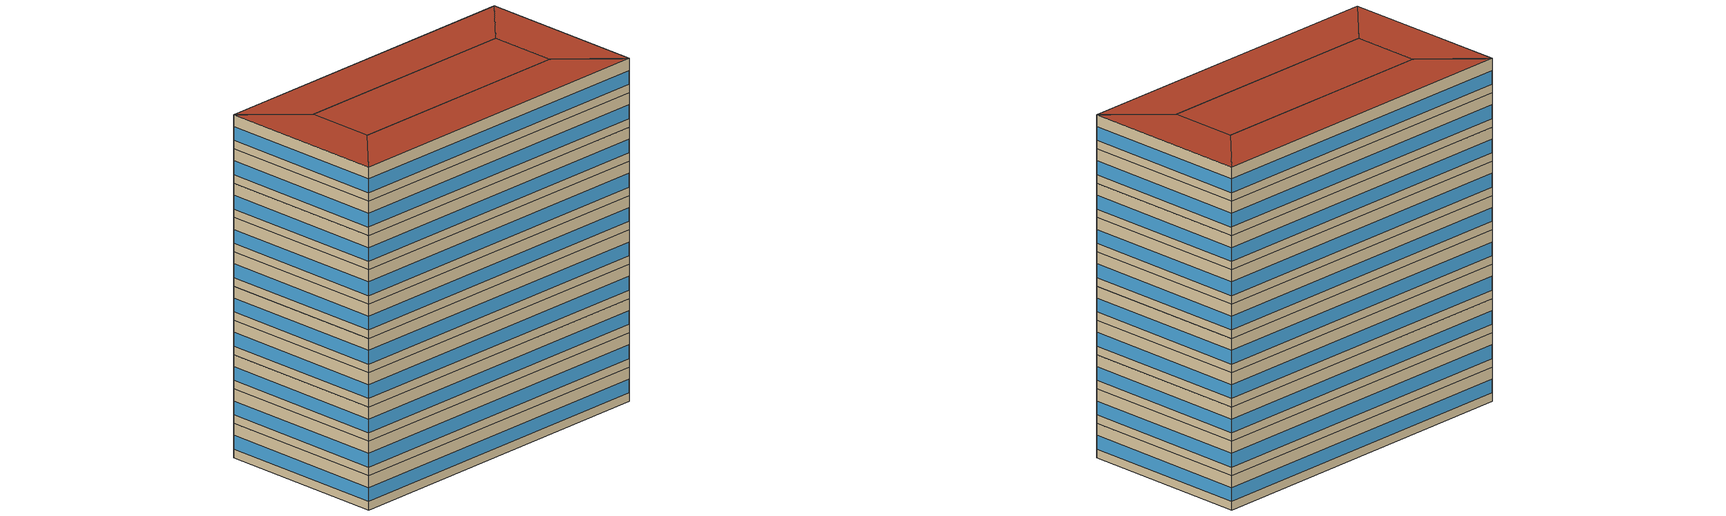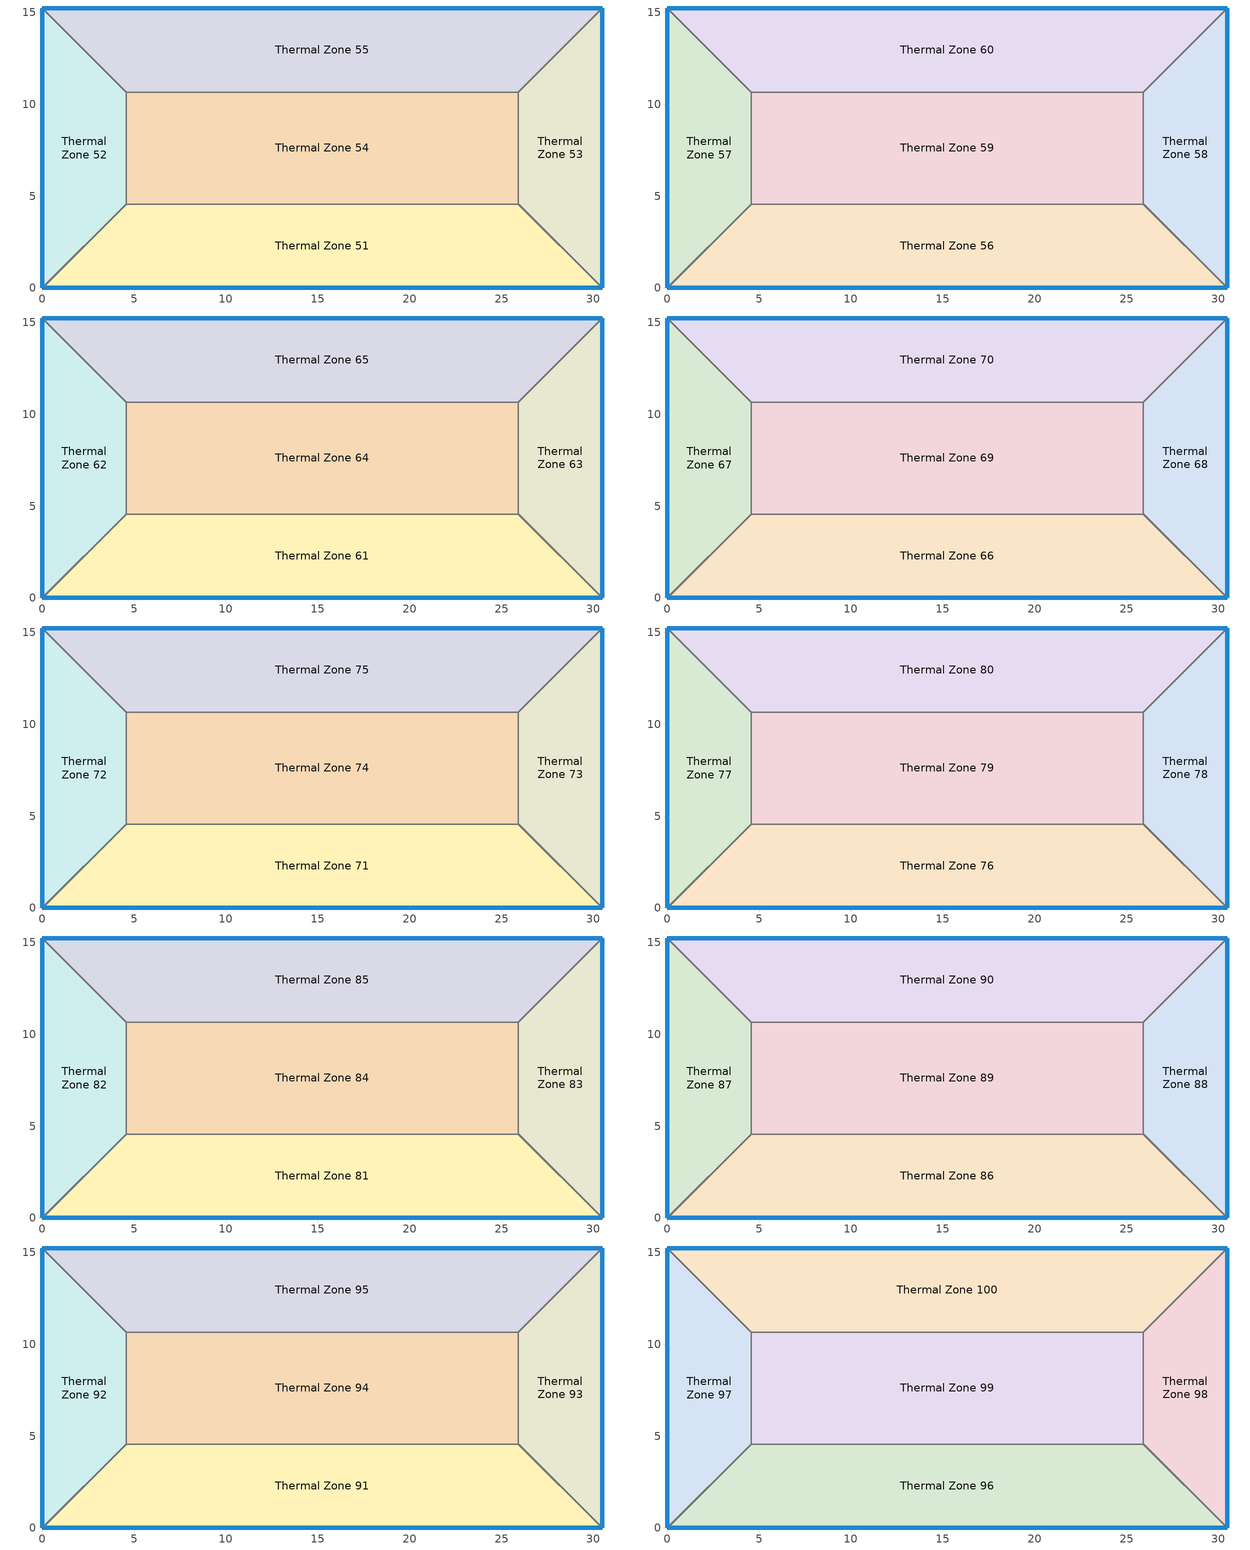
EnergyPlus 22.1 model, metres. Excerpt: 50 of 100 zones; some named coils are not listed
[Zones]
Thermal Zone 51
 floor to Thermal Zone 46 (Interior Floor): 25.91,4.57 30.48,0 0,0 4.57,4.57 z30.48
 wall outside (ASHRAE 90.1-2010 ExtWall Mass ClimateZone 5): 0,0 30.48,0 z30.48:33.53
 wall to Thermal Zone 52 (Interior Wall): 4.57,4.57 0,0 z30.48:33.53
 wall to Thermal Zone 54 (Interior Wall): 25.91,4.57 4.57,4.57 z30.48:33.53
 wall to Thermal Zone 53 (Interior Wall): 30.48,0 25.91,4.57 z30.48:33.53
 window (ASHRAE 90.1-2010 ExtWindow Metal ClimateZone 4-6): 0.03,0 30.45,0 z31.24:32.46
Thermal Zone 52
 floor to Thermal Zone 47 (Interior Floor): 0,15.24 4.57,10.67 4.57,4.57 0,0 z30.48
 wall outside (ASHRAE 90.1-2010 ExtWall Mass ClimateZone 5): 0,15.24 0,0 z30.48:33.53
 wall to Thermal Zone 54 (Interior Wall): 4.57,4.57 4.57,10.67 z30.48:33.53
 wall to Thermal Zone 55 (Interior Wall): 4.57,10.67 0,15.24 z30.48:33.53
 window (ASHRAE 90.1-2010 ExtWindow Metal ClimateZone 4-6): 0,15.21 0,0.03 z31.24:32.46
Thermal Zone 53
 floor to Thermal Zone 48 (Interior Floor): 30.48,15.24 30.48,0 25.91,4.57 25.91,10.67 z30.48
 wall outside (ASHRAE 90.1-2010 ExtWall Mass ClimateZone 5): 30.48,0 30.48,15.24 z30.48:33.53
 wall to Thermal Zone 54 (Interior Wall): 25.91,10.67 25.91,4.57 z30.48:33.53
 wall to Thermal Zone 55 (Interior Wall): 30.48,15.24 25.91,10.67 z30.48:33.53
 window (ASHRAE 90.1-2010 ExtWindow Metal ClimateZone 4-6): 30.48,0.03 30.48,15.21 z31.24:32.46
Thermal Zone 54
 floor to Thermal Zone 49 (Interior Floor): 25.91,10.67 25.91,4.57 4.57,4.57 4.57,10.67 z30.48
 wall to Thermal Zone 55 (Interior Wall): 25.91,10.67 4.57,10.67 z30.48:33.53
Thermal Zone 55
 floor to Thermal Zone 50 (Interior Floor): 30.48,15.24 25.91,10.67 4.57,10.67 0,15.24 z30.48
 wall outside (ASHRAE 90.1-2010 ExtWall Mass ClimateZone 5): 30.48,15.24 0,15.24 z30.48:33.53
 window (ASHRAE 90.1-2010 ExtWindow Metal ClimateZone 4-6): 30.45,15.24 0.03,15.24 z31.24:32.46
Thermal Zone 56
 floor to Thermal Zone 51 (Interior Floor): 25.91,4.57 30.48,0 0,0 4.57,4.57 z33.53
 wall outside (ASHRAE 90.1-2010 ExtWall Mass ClimateZone 5): 0,0 30.48,0 z33.53:36.58
 wall to Thermal Zone 57 (Interior Wall): 4.57,4.57 0,0 z33.53:36.58
 wall to Thermal Zone 59 (Interior Wall): 25.91,4.57 4.57,4.57 z33.53:36.58
 wall to Thermal Zone 58 (Interior Wall): 30.48,0 25.91,4.57 z33.53:36.58
 window (ASHRAE 90.1-2010 ExtWindow Metal ClimateZone 4-6): 0.03,0 30.45,0 z34.29:35.51
Thermal Zone 57
 floor to Thermal Zone 52 (Interior Floor): 0,15.24 4.57,10.67 4.57,4.57 0,0 z33.53
 wall outside (ASHRAE 90.1-2010 ExtWall Mass ClimateZone 5): 0,15.24 0,0 z33.53:36.58
 wall to Thermal Zone 59 (Interior Wall): 4.57,4.57 4.57,10.67 z33.53:36.58
 wall to Thermal Zone 60 (Interior Wall): 4.57,10.67 0,15.24 z33.53:36.58
 window (ASHRAE 90.1-2010 ExtWindow Metal ClimateZone 4-6): 0,15.21 0,0.03 z34.29:35.51
Thermal Zone 58
 floor to Thermal Zone 53 (Interior Floor): 30.48,15.24 30.48,0 25.91,4.57 25.91,10.67 z33.53
 wall outside (ASHRAE 90.1-2010 ExtWall Mass ClimateZone 5): 30.48,0 30.48,15.24 z33.53:36.58
 wall to Thermal Zone 59 (Interior Wall): 25.91,10.67 25.91,4.57 z33.53:36.58
 wall to Thermal Zone 60 (Interior Wall): 30.48,15.24 25.91,10.67 z33.53:36.58
 window (ASHRAE 90.1-2010 ExtWindow Metal ClimateZone 4-6): 30.48,0.03 30.48,15.21 z34.29:35.51
Thermal Zone 59
 floor to Thermal Zone 54 (Interior Floor): 25.91,10.67 25.91,4.57 4.57,4.57 4.57,10.67 z33.53
 wall to Thermal Zone 60 (Interior Wall): 25.91,10.67 4.57,10.67 z33.53:36.58
Thermal Zone 60
 floor to Thermal Zone 55 (Interior Floor): 30.48,15.24 25.91,10.67 4.57,10.67 0,15.24 z33.53
 wall outside (ASHRAE 90.1-2010 ExtWall Mass ClimateZone 5): 30.48,15.24 0,15.24 z33.53:36.58
 window (ASHRAE 90.1-2010 ExtWindow Metal ClimateZone 4-6): 30.45,15.24 0.03,15.24 z34.29:35.51
Thermal Zone 61
 floor to Thermal Zone 56 (Interior Floor): 25.91,4.57 30.48,0 0,0 4.57,4.57 z36.58
 wall outside (ASHRAE 90.1-2010 ExtWall Mass ClimateZone 5): 0,0 30.48,0 z36.58:39.62
 wall to Thermal Zone 62 (Interior Wall): 4.57,4.57 0,0 z36.58:39.62
 wall to Thermal Zone 64 (Interior Wall): 25.91,4.57 4.57,4.57 z36.58:39.62
 wall to Thermal Zone 63 (Interior Wall): 30.48,0 25.91,4.57 z36.58:39.62
 window (ASHRAE 90.1-2010 ExtWindow Metal ClimateZone 4-6): 0.03,0 30.45,0 z37.34:38.56
Thermal Zone 62
 floor to Thermal Zone 57 (Interior Floor): 0,15.24 4.57,10.67 4.57,4.57 0,0 z36.58
 wall outside (ASHRAE 90.1-2010 ExtWall Mass ClimateZone 5): 0,15.24 0,0 z36.58:39.62
 wall to Thermal Zone 64 (Interior Wall): 4.57,4.57 4.57,10.67 z36.58:39.62
 wall to Thermal Zone 65 (Interior Wall): 4.57,10.67 0,15.24 z36.58:39.62
 window (ASHRAE 90.1-2010 ExtWindow Metal ClimateZone 4-6): 0,15.21 0,0.03 z37.34:38.56
Thermal Zone 63
 floor to Thermal Zone 58 (Interior Floor): 30.48,15.24 30.48,0 25.91,4.57 25.91,10.67 z36.58
 wall outside (ASHRAE 90.1-2010 ExtWall Mass ClimateZone 5): 30.48,0 30.48,15.24 z36.58:39.62
 wall to Thermal Zone 64 (Interior Wall): 25.91,10.67 25.91,4.57 z36.58:39.62
 wall to Thermal Zone 65 (Interior Wall): 30.48,15.24 25.91,10.67 z36.58:39.62
 window (ASHRAE 90.1-2010 ExtWindow Metal ClimateZone 4-6): 30.48,0.03 30.48,15.21 z37.34:38.56
Thermal Zone 64
 floor to Thermal Zone 59 (Interior Floor): 25.91,10.67 25.91,4.57 4.57,4.57 4.57,10.67 z36.58
 wall to Thermal Zone 65 (Interior Wall): 25.91,10.67 4.57,10.67 z36.58:39.62
Thermal Zone 65
 floor to Thermal Zone 60 (Interior Floor): 30.48,15.24 25.91,10.67 4.57,10.67 0,15.24 z36.58
 wall outside (ASHRAE 90.1-2010 ExtWall Mass ClimateZone 5): 30.48,15.24 0,15.24 z36.58:39.62
 window (ASHRAE 90.1-2010 ExtWindow Metal ClimateZone 4-6): 30.45,15.24 0.03,15.24 z37.34:38.56
Thermal Zone 66
 floor to Thermal Zone 61 (Interior Floor): 25.91,4.57 30.48,0 0,0 4.57,4.57 z39.62
 wall outside (ASHRAE 90.1-2010 ExtWall Mass ClimateZone 5): 0,0 30.48,0 z39.62:42.67
 wall to Thermal Zone 67 (Interior Wall): 4.57,4.57 0,0 z39.62:42.67
 wall to Thermal Zone 69 (Interior Wall): 25.91,4.57 4.57,4.57 z39.62:42.67
 wall to Thermal Zone 68 (Interior Wall): 30.48,0 25.91,4.57 z39.62:42.67
 window (ASHRAE 90.1-2010 ExtWindow Metal ClimateZone 4-6): 0.03,0 30.45,0 z40.38:41.61
Thermal Zone 67
 floor to Thermal Zone 62 (Interior Floor): 0,15.24 4.57,10.67 4.57,4.57 0,0 z39.62
 wall outside (ASHRAE 90.1-2010 ExtWall Mass ClimateZone 5): 0,15.24 0,0 z39.62:42.67
 wall to Thermal Zone 69 (Interior Wall): 4.57,4.57 4.57,10.67 z39.62:42.67
 wall to Thermal Zone 70 (Interior Wall): 4.57,10.67 0,15.24 z39.62:42.67
 window (ASHRAE 90.1-2010 ExtWindow Metal ClimateZone 4-6): 0,15.21 0,0.03 z40.38:41.61
Thermal Zone 68
 floor to Thermal Zone 63 (Interior Floor): 30.48,15.24 30.48,0 25.91,4.57 25.91,10.67 z39.62
 wall outside (ASHRAE 90.1-2010 ExtWall Mass ClimateZone 5): 30.48,0 30.48,15.24 z39.62:42.67
 wall to Thermal Zone 69 (Interior Wall): 25.91,10.67 25.91,4.57 z39.62:42.67
 wall to Thermal Zone 70 (Interior Wall): 30.48,15.24 25.91,10.67 z39.62:42.67
 window (ASHRAE 90.1-2010 ExtWindow Metal ClimateZone 4-6): 30.48,0.03 30.48,15.21 z40.38:41.61
Thermal Zone 69
 floor to Thermal Zone 64 (Interior Floor): 25.91,10.67 25.91,4.57 4.57,4.57 4.57,10.67 z39.62
 wall to Thermal Zone 70 (Interior Wall): 25.91,10.67 4.57,10.67 z39.62:42.67
Thermal Zone 70
 floor to Thermal Zone 65 (Interior Floor): 30.48,15.24 25.91,10.67 4.57,10.67 0,15.24 z39.62
 wall outside (ASHRAE 90.1-2010 ExtWall Mass ClimateZone 5): 30.48,15.24 0,15.24 z39.62:42.67
 window (ASHRAE 90.1-2010 ExtWindow Metal ClimateZone 4-6): 30.45,15.24 0.03,15.24 z40.38:41.61
Thermal Zone 71
 floor to Thermal Zone 66 (Interior Floor): 25.91,4.57 30.48,0 0,0 4.57,4.57 z42.67
 wall outside (ASHRAE 90.1-2010 ExtWall Mass ClimateZone 5): 0,0 30.48,0 z42.67:45.72
 wall to Thermal Zone 72 (Interior Wall): 4.57,4.57 0,0 z42.67:45.72
 wall to Thermal Zone 74 (Interior Wall): 25.91,4.57 4.57,4.57 z42.67:45.72
 wall to Thermal Zone 73 (Interior Wall): 30.48,0 25.91,4.57 z42.67:45.72
 window (ASHRAE 90.1-2010 ExtWindow Metal ClimateZone 4-6): 0.03,0 30.45,0 z43.43:44.65
Thermal Zone 72
 floor to Thermal Zone 67 (Interior Floor): 0,15.24 4.57,10.67 4.57,4.57 0,0 z42.67
 wall outside (ASHRAE 90.1-2010 ExtWall Mass ClimateZone 5): 0,15.24 0,0 z42.67:45.72
 wall to Thermal Zone 74 (Interior Wall): 4.57,4.57 4.57,10.67 z42.67:45.72
 wall to Thermal Zone 75 (Interior Wall): 4.57,10.67 0,15.24 z42.67:45.72
 window (ASHRAE 90.1-2010 ExtWindow Metal ClimateZone 4-6): 0,15.21 0,0.03 z43.43:44.66
Thermal Zone 73
 floor to Thermal Zone 68 (Interior Floor): 30.48,15.24 30.48,0 25.91,4.57 25.91,10.67 z42.67
 wall outside (ASHRAE 90.1-2010 ExtWall Mass ClimateZone 5): 30.48,0 30.48,15.24 z42.67:45.72
 wall to Thermal Zone 74 (Interior Wall): 25.91,10.67 25.91,4.57 z42.67:45.72
 wall to Thermal Zone 75 (Interior Wall): 30.48,15.24 25.91,10.67 z42.67:45.72
 window (ASHRAE 90.1-2010 ExtWindow Metal ClimateZone 4-6): 30.48,0.03 30.48,15.21 z43.43:44.66
Thermal Zone 74
 floor to Thermal Zone 69 (Interior Floor): 25.91,10.67 25.91,4.57 4.57,4.57 4.57,10.67 z42.67
 wall to Thermal Zone 75 (Interior Wall): 25.91,10.67 4.57,10.67 z42.67:45.72
Thermal Zone 75
 floor to Thermal Zone 70 (Interior Floor): 30.48,15.24 25.91,10.67 4.57,10.67 0,15.24 z42.67
 wall outside (ASHRAE 90.1-2010 ExtWall Mass ClimateZone 5): 30.48,15.24 0,15.24 z42.67:45.72
 window (ASHRAE 90.1-2010 ExtWindow Metal ClimateZone 4-6): 30.45,15.24 0.03,15.24 z43.43:44.65
Thermal Zone 76
 floor to Thermal Zone 71 (Interior Floor): 25.91,4.57 30.48,0 0,0 4.57,4.57 z45.72
 wall outside (ASHRAE 90.1-2010 ExtWall Mass ClimateZone 5): 0,0 30.48,0 z45.72:48.77
 wall to Thermal Zone 77 (Interior Wall): 4.57,4.57 0,0 z45.72:48.77
 wall to Thermal Zone 79 (Interior Wall): 25.91,4.57 4.57,4.57 z45.72:48.77
 wall to Thermal Zone 78 (Interior Wall): 30.48,0 25.91,4.57 z45.72:48.77
 window (ASHRAE 90.1-2010 ExtWindow Metal ClimateZone 4-6): 0.03,0 30.45,0 z46.48:47.7
Thermal Zone 77
 floor to Thermal Zone 72 (Interior Floor): 0,15.24 4.57,10.67 4.57,4.57 0,0 z45.72
 wall outside (ASHRAE 90.1-2010 ExtWall Mass ClimateZone 5): 0,15.24 0,0 z45.72:48.77
 wall to Thermal Zone 79 (Interior Wall): 4.57,4.57 4.57,10.67 z45.72:48.77
 wall to Thermal Zone 80 (Interior Wall): 4.57,10.67 0,15.24 z45.72:48.77
 window (ASHRAE 90.1-2010 ExtWindow Metal ClimateZone 4-6): 0,15.21 0,0.03 z46.48:47.7
Thermal Zone 78
 floor to Thermal Zone 73 (Interior Floor): 30.48,15.24 30.48,0 25.91,4.57 25.91,10.67 z45.72
 wall outside (ASHRAE 90.1-2010 ExtWall Mass ClimateZone 5): 30.48,0 30.48,15.24 z45.72:48.77
 wall to Thermal Zone 79 (Interior Wall): 25.91,10.67 25.91,4.57 z45.72:48.77
 wall to Thermal Zone 80 (Interior Wall): 30.48,15.24 25.91,10.67 z45.72:48.77
 window (ASHRAE 90.1-2010 ExtWindow Metal ClimateZone 4-6): 30.48,0.03 30.48,15.21 z46.48:47.7
Thermal Zone 79
 floor to Thermal Zone 74 (Interior Floor): 25.91,10.67 25.91,4.57 4.57,4.57 4.57,10.67 z45.72
 wall to Thermal Zone 80 (Interior Wall): 25.91,10.67 4.57,10.67 z45.72:48.77
Thermal Zone 80
 floor to Thermal Zone 75 (Interior Floor): 30.48,15.24 25.91,10.67 4.57,10.67 0,15.24 z45.72
 wall outside (ASHRAE 90.1-2010 ExtWall Mass ClimateZone 5): 30.48,15.24 0,15.24 z45.72:48.77
 window (ASHRAE 90.1-2010 ExtWindow Metal ClimateZone 4-6): 30.45,15.24 0.03,15.24 z46.48:47.7
Thermal Zone 81
 floor to Thermal Zone 76 (Interior Floor): 25.91,4.57 30.48,0 0,0 4.57,4.57 z48.77
 wall outside (ASHRAE 90.1-2010 ExtWall Mass ClimateZone 5): 0,0 30.48,0 z48.77:51.82
 wall to Thermal Zone 82 (Interior Wall): 4.57,4.57 0,0 z48.77:51.82
 wall to Thermal Zone 84 (Interior Wall): 25.91,4.57 4.57,4.57 z48.77:51.82
 wall to Thermal Zone 83 (Interior Wall): 30.48,0 25.91,4.57 z48.77:51.82
 window (ASHRAE 90.1-2010 ExtWindow Metal ClimateZone 4-6): 0.03,0 30.45,0 z49.53:50.75
Thermal Zone 82
 floor to Thermal Zone 77 (Interior Floor): 0,15.24 4.57,10.67 4.57,4.57 0,0 z48.77
 wall outside (ASHRAE 90.1-2010 ExtWall Mass ClimateZone 5): 0,15.24 0,0 z48.77:51.82
 wall to Thermal Zone 84 (Interior Wall): 4.57,4.57 4.57,10.67 z48.77:51.82
 wall to Thermal Zone 85 (Interior Wall): 4.57,10.67 0,15.24 z48.77:51.82
 window (ASHRAE 90.1-2010 ExtWindow Metal ClimateZone 4-6): 0,15.21 0,0.03 z49.53:50.75
Thermal Zone 83
 floor to Thermal Zone 78 (Interior Floor): 30.48,15.24 30.48,0 25.91,4.57 25.91,10.67 z48.77
 wall outside (ASHRAE 90.1-2010 ExtWall Mass ClimateZone 5): 30.48,0 30.48,15.24 z48.77:51.82
 wall to Thermal Zone 84 (Interior Wall): 25.91,10.67 25.91,4.57 z48.77:51.82
 wall to Thermal Zone 85 (Interior Wall): 30.48,15.24 25.91,10.67 z48.77:51.82
 window (ASHRAE 90.1-2010 ExtWindow Metal ClimateZone 4-6): 30.48,0.03 30.48,15.21 z49.53:50.75
Thermal Zone 84
 floor to Thermal Zone 79 (Interior Floor): 25.91,10.67 25.91,4.57 4.57,4.57 4.57,10.67 z48.77
 wall to Thermal Zone 85 (Interior Wall): 25.91,10.67 4.57,10.67 z48.77:51.82
Thermal Zone 85
 floor to Thermal Zone 80 (Interior Floor): 30.48,15.24 25.91,10.67 4.57,10.67 0,15.24 z48.77
 wall outside (ASHRAE 90.1-2010 ExtWall Mass ClimateZone 5): 30.48,15.24 0,15.24 z48.77:51.82
 window (ASHRAE 90.1-2010 ExtWindow Metal ClimateZone 4-6): 30.45,15.24 0.03,15.24 z49.53:50.75
Thermal Zone 86
 floor to Thermal Zone 81 (Interior Floor): 25.91,4.57 30.48,0 0,0 4.57,4.57 z51.82
 wall outside (ASHRAE 90.1-2010 ExtWall Mass ClimateZone 5): 0,0 30.48,0 z51.82:54.86
 wall to Thermal Zone 87 (Interior Wall): 4.57,4.57 0,0 z51.82:54.86
 wall to Thermal Zone 89 (Interior Wall): 25.91,4.57 4.57,4.57 z51.82:54.86
 wall to Thermal Zone 88 (Interior Wall): 30.48,0 25.91,4.57 z51.82:54.86
 window (ASHRAE 90.1-2010 ExtWindow Metal ClimateZone 4-6): 0.03,0 30.45,0 z52.58:53.8
Thermal Zone 87
 floor to Thermal Zone 82 (Interior Floor): 0,15.24 4.57,10.67 4.57,4.57 0,0 z51.82
 wall outside (ASHRAE 90.1-2010 ExtWall Mass ClimateZone 5): 0,15.24 0,0 z51.82:54.86
 wall to Thermal Zone 89 (Interior Wall): 4.57,4.57 4.57,10.67 z51.82:54.86
 wall to Thermal Zone 90 (Interior Wall): 4.57,10.67 0,15.24 z51.82:54.86
 window (ASHRAE 90.1-2010 ExtWindow Metal ClimateZone 4-6): 0,15.21 0,0.03 z52.58:53.8
Thermal Zone 88
 floor to Thermal Zone 83 (Interior Floor): 30.48,15.24 30.48,0 25.91,4.57 25.91,10.67 z51.82
 wall outside (ASHRAE 90.1-2010 ExtWall Mass ClimateZone 5): 30.48,0 30.48,15.24 z51.82:54.86
 wall to Thermal Zone 89 (Interior Wall): 25.91,10.67 25.91,4.57 z51.82:54.86
 wall to Thermal Zone 90 (Interior Wall): 30.48,15.24 25.91,10.67 z51.82:54.86
 window (ASHRAE 90.1-2010 ExtWindow Metal ClimateZone 4-6): 30.48,0.03 30.48,15.21 z52.58:53.8
Thermal Zone 89
 floor to Thermal Zone 84 (Interior Floor): 25.91,10.67 25.91,4.57 4.57,4.57 4.57,10.67 z51.82
 wall to Thermal Zone 90 (Interior Wall): 25.91,10.67 4.57,10.67 z51.82:54.86
Thermal Zone 90
 floor to Thermal Zone 85 (Interior Floor): 30.48,15.24 25.91,10.67 4.57,10.67 0,15.24 z51.82
 wall outside (ASHRAE 90.1-2010 ExtWall Mass ClimateZone 5): 30.48,15.24 0,15.24 z51.82:54.86
 window (ASHRAE 90.1-2010 ExtWindow Metal ClimateZone 4-6): 30.45,15.24 0.03,15.24 z52.58:53.8
Thermal Zone 91
 floor to Thermal Zone 86 (Interior Floor): 25.91,4.57 30.48,0 0,0 4.57,4.57 z54.86
 wall outside (ASHRAE 90.1-2010 ExtWall Mass ClimateZone 5): 0,0 30.48,0 z54.86:57.91
 wall to Thermal Zone 92 (Interior Wall): 4.57,4.57 0,0 z54.86:57.91
 wall to Thermal Zone 94 (Interior Wall): 25.91,4.57 4.57,4.57 z54.86:57.91
 wall to Thermal Zone 93 (Interior Wall): 30.48,0 25.91,4.57 z54.86:57.91
 window (ASHRAE 90.1-2010 ExtWindow Metal ClimateZone 4-6): 0.03,0 30.45,0 z55.62:56.85
Thermal Zone 92
 floor to Thermal Zone 87 (Interior Floor): 0,15.24 4.57,10.67 4.57,4.57 0,0 z54.86
 wall outside (ASHRAE 90.1-2010 ExtWall Mass ClimateZone 5): 0,15.24 0,0 z54.86:57.91
 wall to Thermal Zone 94 (Interior Wall): 4.57,4.57 4.57,10.67 z54.86:57.91
 wall to Thermal Zone 95 (Interior Wall): 4.57,10.67 0,15.24 z54.86:57.91
 window (ASHRAE 90.1-2010 ExtWindow Metal ClimateZone 4-6): 0,15.21 0,0.03 z55.62:56.85
Thermal Zone 93
 floor to Thermal Zone 88 (Interior Floor): 30.48,15.24 30.48,0 25.91,4.57 25.91,10.67 z54.86
 wall outside (ASHRAE 90.1-2010 ExtWall Mass ClimateZone 5): 30.48,0 30.48,15.24 z54.86:57.91
 wall to Thermal Zone 94 (Interior Wall): 25.91,10.67 25.91,4.57 z54.86:57.91
 wall to Thermal Zone 95 (Interior Wall): 30.48,15.24 25.91,10.67 z54.86:57.91
 window (ASHRAE 90.1-2010 ExtWindow Metal ClimateZone 4-6): 30.48,0.03 30.48,15.21 z55.62:56.85
Thermal Zone 94
 floor to Thermal Zone 89 (Interior Floor): 25.91,10.67 25.91,4.57 4.57,4.57 4.57,10.67 z54.86
 wall to Thermal Zone 95 (Interior Wall): 25.91,10.67 4.57,10.67 z54.86:57.91
Thermal Zone 95
 floor to Thermal Zone 90 (Interior Floor): 30.48,15.24 25.91,10.67 4.57,10.67 0,15.24 z54.86
 wall outside (ASHRAE 90.1-2010 ExtWall Mass ClimateZone 5): 30.48,15.24 0,15.24 z54.86:57.91
 window (ASHRAE 90.1-2010 ExtWindow Metal ClimateZone 4-6): 30.45,15.24 0.03,15.24 z55.62:56.85
Thermal Zone 100
 floor to Thermal Zone 95 (Interior Floor): 30.48,15.24 25.91,10.67 4.57,10.67 0,15.24 z57.91
 wall outside (ASHRAE 90.1-2010 ExtWall Mass ClimateZone 5): 30.48,15.24 0,15.24 z57.91:60.96
 wall to Thermal Zone 98 (Interior Wall): 25.91,10.67 30.48,15.24 z57.91:60.96
 wall to Thermal Zone 99 (Interior Wall): 4.57,10.67 25.91,10.67 z57.91:60.96
 wall to Thermal Zone 97 (Interior Wall): 0,15.24 4.57,10.67 z57.91:60.96
 window (ASHRAE 90.1-2010 ExtWindow Metal ClimateZone 4-6): 30.45,15.24 0.03,15.24 z58.67:59.89
 roof outside (ASHRAE 90.1-2010 ExtRoof IEAD ClimateZone 2-8): 25.91,10.67 30.48,15.24 0,15.24 4.57,10.67 z60.96
Thermal Zone 96
 floor to Thermal Zone 91 (Interior Floor): 25.91,4.57 30.48,0 0,0 4.57,4.57 z57.91
 wall outside (ASHRAE 90.1-2010 ExtWall Mass ClimateZone 5): 0,0 30.48,0 z57.91:60.96
 wall to Thermal Zone 97 (Interior Wall): 4.57,4.57 0,0 z57.91:60.96
 wall to Thermal Zone 99 (Interior Wall): 25.91,4.57 4.57,4.57 z57.91:60.96
 wall to Thermal Zone 98 (Interior Wall): 30.48,0 25.91,4.57 z57.91:60.96
 window (ASHRAE 90.1-2010 ExtWindow Metal ClimateZone 4-6): 0.03,0 30.45,0 z58.67:59.89
 roof outside (ASHRAE 90.1-2010 ExtRoof IEAD ClimateZone 2-8): 30.48,0 25.91,4.57 4.57,4.57 0,0 z60.96
Thermal Zone 97
 floor to Thermal Zone 92 (Interior Floor): 0,15.24 4.57,10.67 4.57,4.57 0,0 z57.91
 wall outside (ASHRAE 90.1-2010 ExtWall Mass ClimateZone 5): 0,15.24 0,0 z57.91:60.96
 wall to Thermal Zone 99 (Interior Wall): 4.57,4.57 4.57,10.67 z57.91:60.96
 window (ASHRAE 90.1-2010 ExtWindow Metal ClimateZone 4-6): 0,15.21 0,0.03 z58.67:59.9
 roof outside (ASHRAE 90.1-2010 ExtRoof IEAD ClimateZone 2-8): 0,0 4.57,4.57 4.57,10.67 0,15.24 z60.96
Thermal Zone 98
 floor to Thermal Zone 93 (Interior Floor): 30.48,15.24 30.48,0 25.91,4.57 25.91,10.67 z57.91
 wall outside (ASHRAE 90.1-2010 ExtWall Mass ClimateZone 5): 30.48,0 30.48,15.24 z57.91:60.96
 wall to Thermal Zone 99 (Interior Wall): 25.91,10.67 25.91,4.57 z57.91:60.96
 window (ASHRAE 90.1-2010 ExtWindow Metal ClimateZone 4-6): 30.48,0.03 30.48,15.21 z58.67:59.9
 roof outside (ASHRAE 90.1-2010 ExtRoof IEAD ClimateZone 2-8): 30.48,0 30.48,15.24 25.91,10.67 25.91,4.57 z60.96
Thermal Zone 99
 floor to Thermal Zone 94 (Interior Floor): 25.91,10.67 25.91,4.57 4.57,4.57 4.57,10.67 z57.91
 roof outside (ASHRAE 90.1-2010 ExtRoof IEAD ClimateZone 2-8): 25.91,4.57 25.91,10.67 4.57,10.67 4.57,4.57 z60.96
[Building]
Building 1
[Site:Location]
Chicago Ohare Intl Ap: Latitude {deg}=41.98; Longitude {deg}=-87.92; Time Zone {hr}=-6; Elevation {m}=201
[SizingPeriod:DesignDay] Day of Month=21; Dry-Bulb Temperature Range Modifier Type=DefaultMultipliers; Humidity Condition Type=Wetbulb; Barometric Pressure {Pa}=98934; Rain Indicator=No; Snow Indicator=No; Daylight Saving Time Indicator=No
Name | Month | Day Type | Maximum Dry-Bulb Temperature {C} | Daily Dry-Bulb Temperature Range {deltaC} | Wetbulb or DewPoint at Maximum Dry-Bulb {C} | Wind Speed {m/s} | Wind Direction {deg} | Solar Model Indicator | ASHRAE Clear Sky Optical Depth for Beam Irradiance (taub) | ASHRAE Clear Sky Optical Depth for Diffuse Irradiance (taud) | Sky Clearness
Chicago Ohare Intl Ap Ann Clg .4% Condns DB=>MWB | 7 | SummerDesignDay | 33.3 | 10.5 | 23.7 | 5.2 | 230 | ASHRAETau | 0.455 | 2.05
Chicago Ohare Intl Ap Ann Htg 99.6% Condns DB | 1 | WinterDesignDay | -20 | 0 | -20 | 4.9 | 270 | ASHRAEClearSky |  |  | 0
[Material] Thermal Absorptance=0.9
Name | Roughness | Thickness {m} | Conductivity {W/m-K} | Density {kg/m3} | Specific Heat {J/kg-K} | Solar Absorptance | Visible Absorptance
1/2IN Gypsum | Smooth | 0.0127 | 0.16 | 784.9 | 830 | 0.4 | 0.4
1IN Stucco | Smooth | 0.0253 | 0.6918 | 1858 | 837 | 0.92 | 0.92
8IN CONCRETE HW RefBldg | Rough | 0.2032 | 1.311 | 2240 | 836.8 | 0.7 | 0.7
F16 Acoustic tile | MediumSmooth | 0.0191 | 0.06 | 368 | 590 | 0.3 | 0.3
G01a 19mm gypsum board | MediumSmooth | 0.019 | 0.16 | 800 | 1090 | 0.4 | 0.4
IEAD Roof Insulation R-19.72 IP | MediumRough | 0.170137 | 0.049 | 265 | 836.8 | 0.7 | 0.7
M11 100mm lightweight concrete | MediumRough | 0.1016 | 0.53 | 1280 | 840 | 0.5 | 0.5
Mass Wall Insulation R-8.72 IP | MediumRough | 0.075271 | 0.049 | 265 | 836.8 | 0.7 | 0.7
Metal Decking | MediumSmooth | 0.0015 | 45.006 | 7680 | 418.4 | 0.6 | 0.6
Roof Membrane | VeryRough | 0.0095 | 0.16 | 1121.29 | 1460 | 0.7 | 0.7
[Material:AirGap]
Name | Thermal Resistance {m2-K/W}
F04 Wall air space resistance | 0.15
F05 Ceiling air space resistance | 0.18
[WindowMaterial:SimpleGlazingSystem]
Fixed Window 3.12/0.40/0.31: U-Factor {W/m2-K}=3.12304; Solar Heat Gain Coefficient=0.4; Visible Transmittance=0.31
[Construction]
ASHRAE 90.1-2010 ExtRoof IEAD ClimateZone 2-8: Roof Membrane, IEAD Roof Insulation R-19.72 IP, Metal Decking
ASHRAE 90.1-2010 ExtWall Mass ClimateZone 5: 1IN Stucco, 8IN CONCRETE HW RefBldg, Mass Wall Insulation R-8.72 IP, 1/2IN Gypsum
ASHRAE 90.1-2010 ExtWindow Metal ClimateZone 4-6: Fixed Window 3.12/0.40/0.31
Interior Floor: F16 Acoustic tile, F05 Ceiling air space resistance, M11 100mm lightweight concrete
Interior Wall: G01a 19mm gypsum board, F04 Wall air space resistance, G01a 19mm gypsum board
[ZoneProperty:LocalEnvironment]
Name | Zone
LocEnv:Zone 51 | Thermal Zone 51
LocEnv:Zone 52 | Thermal Zone 52
LocEnv:Zone 53 | Thermal Zone 53
LocEnv:Zone 54 | Thermal Zone 54
LocEnv:Zone 55 | Thermal Zone 55
LocEnv:Zone 56 | Thermal Zone 56
LocEnv:Zone 57 | Thermal Zone 57
LocEnv:Zone 58 | Thermal Zone 58
LocEnv:Zone 59 | Thermal Zone 59
LocEnv:Zone 60 | Thermal Zone 60
LocEnv:Zone 61 | Thermal Zone 61
LocEnv:Zone 62 | Thermal Zone 62
LocEnv:Zone 63 | Thermal Zone 63
LocEnv:Zone 64 | Thermal Zone 64
LocEnv:Zone 65 | Thermal Zone 65
LocEnv:Zone 66 | Thermal Zone 66
LocEnv:Zone 67 | Thermal Zone 67
LocEnv:Zone 68 | Thermal Zone 68
LocEnv:Zone 69 | Thermal Zone 69
LocEnv:Zone 70 | Thermal Zone 70
LocEnv:Zone 71 | Thermal Zone 71
LocEnv:Zone 72 | Thermal Zone 72
LocEnv:Zone 73 | Thermal Zone 73
LocEnv:Zone 74 | Thermal Zone 74
LocEnv:Zone 75 | Thermal Zone 75
LocEnv:Zone 76 | Thermal Zone 76
LocEnv:Zone 77 | Thermal Zone 77
LocEnv:Zone 78 | Thermal Zone 78
LocEnv:Zone 79 | Thermal Zone 79
LocEnv:Zone 80 | Thermal Zone 80
LocEnv:Zone 81 | Thermal Zone 81
LocEnv:Zone 82 | Thermal Zone 82
LocEnv:Zone 83 | Thermal Zone 83
LocEnv:Zone 84 | Thermal Zone 84
LocEnv:Zone 85 | Thermal Zone 85
LocEnv:Zone 86 | Thermal Zone 86
LocEnv:Zone 87 | Thermal Zone 87
LocEnv:Zone 88 | Thermal Zone 88
LocEnv:Zone 89 | Thermal Zone 89
LocEnv:Zone 90 | Thermal Zone 90
LocEnv:Zone 91 | Thermal Zone 91
LocEnv:Zone 92 | Thermal Zone 92
LocEnv:Zone 93 | Thermal Zone 93
LocEnv:Zone 94 | Thermal Zone 94
LocEnv:Zone 95 | Thermal Zone 95
LocEnv:Zone 96 | Thermal Zone 96
LocEnv:Zone 97 | Thermal Zone 97
LocEnv:Zone 98 | Thermal Zone 98
LocEnv:Zone 99 | Thermal Zone 99
LocEnv:Zone 100 | Thermal Zone 100
[Zone]
Thermal Zone 100; Thermal Zone 51; Thermal Zone 52; Thermal Zone 53; Thermal Zone 54; Thermal Zone 55; Thermal Zone 56; Thermal Zone 57; Thermal Zone 58; Thermal Zone 59; Thermal Zone 60; Thermal Zone 61; Thermal Zone 62; Thermal Zone 63; Thermal Zone 64; Thermal Zone 65; Thermal Zone 66; Thermal Zone 67; Thermal Zone 68; Thermal Zone 69; Thermal Zone 70; Thermal Zone 71; Thermal Zone 72; Thermal Zone 73; Thermal Zone 74; Thermal Zone 75; Thermal Zone 76; Thermal Zone 77; Thermal Zone 78; Thermal Zone 79; Thermal Zone 80; Thermal Zone 81; Thermal Zone 82; Thermal Zone 83; Thermal Zone 84; Thermal Zone 85; Thermal Zone 86; Thermal Zone 87; Thermal Zone 88; Thermal Zone 89; Thermal Zone 90; Thermal Zone 91; Thermal Zone 92; Thermal Zone 93; Thermal Zone 94; Thermal Zone 95; Thermal Zone 96; Thermal Zone 97; Thermal Zone 98; Thermal Zone 99
[DesignSpecification:OutdoorAir]
90.1-2010 - Office - OpenOffice Ventilation: Outdoor Air Method=Sum; Outdoor Air Flow per Person {m3/s-person}=0.00235974; Outdoor Air Flow per Zone Floor Area {m3/s-m2}=0.0003048; Outdoor Air Flow per Zone {m3/s}=0; Outdoor Air Flow Air Changes per Hour {1/hr}=0
[DesignSpecification:ZoneAirDistribution] Zone Air Distribution Effectiveness in Cooling Mode=1; Zone Air Distribution Effectiveness in Heating Mode=1
Thermal Zone 100 Design Spec Zone Air Dist; Thermal Zone 51 Design Spec Zone Air Dist; Thermal Zone 52 Design Spec Zone Air Dist; Thermal Zone 53 Design Spec Zone Air Dist; Thermal Zone 54 Design Spec Zone Air Dist; Thermal Zone 55 Design Spec Zone Air Dist; Thermal Zone 56 Design Spec Zone Air Dist; Thermal Zone 57 Design Spec Zone Air Dist; Thermal Zone 58 Design Spec Zone Air Dist; Thermal Zone 59 Design Spec Zone Air Dist; Thermal Zone 60 Design Spec Zone Air Dist; Thermal Zone 61 Design Spec Zone Air Dist; Thermal Zone 62 Design Spec Zone Air Dist; Thermal Zone 63 Design Spec Zone Air Dist; Thermal Zone 64 Design Spec Zone Air Dist; Thermal Zone 65 Design Spec Zone Air Dist; Thermal Zone 66 Design Spec Zone Air Dist; Thermal Zone 67 Design Spec Zone Air Dist; Thermal Zone 68 Design Spec Zone Air Dist; Thermal Zone 69 Design Spec Zone Air Dist; Thermal Zone 70 Design Spec Zone Air Dist; Thermal Zone 71 Design Spec Zone Air Dist; Thermal Zone 72 Design Spec Zone Air Dist; Thermal Zone 73 Design Spec Zone Air Dist; Thermal Zone 74 Design Spec Zone Air Dist; Thermal Zone 75 Design Spec Zone Air Dist; Thermal Zone 76 Design Spec Zone Air Dist; Thermal Zone 77 Design Spec Zone Air Dist; Thermal Zone 78 Design Spec Zone Air Dist; Thermal Zone 79 Design Spec Zone Air Dist; Thermal Zone 80 Design Spec Zone Air Dist; Thermal Zone 81 Design Spec Zone Air Dist; Thermal Zone 82 Design Spec Zone Air Dist; Thermal Zone 83 Design Spec Zone Air Dist; Thermal Zone 84 Design Spec Zone Air Dist; Thermal Zone 85 Design Spec Zone Air Dist; Thermal Zone 86 Design Spec Zone Air Dist; Thermal Zone 87 Design Spec Zone Air Dist; Thermal Zone 88 Design Spec Zone Air Dist; Thermal Zone 89 Design Spec Zone Air Dist; Thermal Zone 90 Design Spec Zone Air Dist; Thermal Zone 91 Design Spec Zone Air Dist; Thermal Zone 92 Design Spec Zone Air Dist; Thermal Zone 93 Design Spec Zone Air Dist; Thermal Zone 94 Design Spec Zone Air Dist; Thermal Zone 95 Design Spec Zone Air Dist; Thermal Zone 96 Design Spec Zone Air Dist; Thermal Zone 97 Design Spec Zone Air Dist; Thermal Zone 98 Design Spec Zone Air Dist; Thermal Zone 99 Design Spec Zone Air Dist
[Sizing:Zone] Zone Cooling Design Supply Air Temperature Input Method=SupplyAirTemperature; Zone Cooling Design Supply Air Temperature {C}=14; Zone Cooling Design Supply Air Temperature Difference {deltaC}=11.11; Zone Heating Design Supply Air Temperature Input Method=SupplyAirTemperature; Zone Heating Design Supply Air Temperature {C}=40; Zone Heating Design Supply Air Temperature Difference {deltaC}=11.11; Zone Cooling Design Supply Air Humidity Ratio {kgWater/kgDryAir}=0.0085; Zone Heating Design Supply Air Humidity Ratio {kgWater/kgDryAir}=0.008; Design Specification Outdoor Air Object=90.1-2010 - Office - OpenOffice Ventilation; Zone Heating Sizing Factor=1.25; Zone Cooling Sizing Factor=1.15; Cooling Design Air Flow Method=DesignDay; Cooling Design Air Flow Rate {m3/s}=0; Cooling Minimum Air Flow per Zone Floor Area {m3/s-m2}=0.000762; Cooling Minimum Air Flow {m3/s}=0; Cooling Minimum Air Flow Fraction=0; Heating Design Air Flow Method=DesignDay; Heating Design Air Flow Rate {m3/s}=0; Heating Maximum Air Flow per Zone Floor Area {m3/s-m2}=0.002032; Heating Maximum Air Flow {m3/s}=0.141576; Heating Maximum Air Flow Fraction=0.3; Account for Dedicated Outdoor Air System=No; Dedicated Outdoor Air System Control Strategy=NeutralSupplyAir; Dedicated Outdoor Air Low Setpoint Temperature for Design {C}=autosize; Dedicated Outdoor Air High Setpoint Temperature for Design {C}=autosize
Name | Design Specification Zone Air Distribution Object
Thermal Zone 100 | Thermal Zone 100 Design Spec Zone Air Dist
Thermal Zone 51 | Thermal Zone 51 Design Spec Zone Air Dist
Thermal Zone 52 | Thermal Zone 52 Design Spec Zone Air Dist
Thermal Zone 53 | Thermal Zone 53 Design Spec Zone Air Dist
Thermal Zone 54 | Thermal Zone 54 Design Spec Zone Air Dist
Thermal Zone 55 | Thermal Zone 55 Design Spec Zone Air Dist
Thermal Zone 56 | Thermal Zone 56 Design Spec Zone Air Dist
Thermal Zone 57 | Thermal Zone 57 Design Spec Zone Air Dist
Thermal Zone 58 | Thermal Zone 58 Design Spec Zone Air Dist
Thermal Zone 59 | Thermal Zone 59 Design Spec Zone Air Dist
Thermal Zone 60 | Thermal Zone 60 Design Spec Zone Air Dist
Thermal Zone 61 | Thermal Zone 61 Design Spec Zone Air Dist
Thermal Zone 62 | Thermal Zone 62 Design Spec Zone Air Dist
Thermal Zone 63 | Thermal Zone 63 Design Spec Zone Air Dist
Thermal Zone 64 | Thermal Zone 64 Design Spec Zone Air Dist
Thermal Zone 65 | Thermal Zone 65 Design Spec Zone Air Dist
Thermal Zone 66 | Thermal Zone 66 Design Spec Zone Air Dist
Thermal Zone 67 | Thermal Zone 67 Design Spec Zone Air Dist
Thermal Zone 68 | Thermal Zone 68 Design Spec Zone Air Dist
Thermal Zone 69 | Thermal Zone 69 Design Spec Zone Air Dist
Thermal Zone 70 | Thermal Zone 70 Design Spec Zone Air Dist
Thermal Zone 71 | Thermal Zone 71 Design Spec Zone Air Dist
Thermal Zone 72 | Thermal Zone 72 Design Spec Zone Air Dist
Thermal Zone 73 | Thermal Zone 73 Design Spec Zone Air Dist
Thermal Zone 74 | Thermal Zone 74 Design Spec Zone Air Dist
Thermal Zone 75 | Thermal Zone 75 Design Spec Zone Air Dist
Thermal Zone 76 | Thermal Zone 76 Design Spec Zone Air Dist
Thermal Zone 77 | Thermal Zone 77 Design Spec Zone Air Dist
Thermal Zone 78 | Thermal Zone 78 Design Spec Zone Air Dist
Thermal Zone 79 | Thermal Zone 79 Design Spec Zone Air Dist
Thermal Zone 80 | Thermal Zone 80 Design Spec Zone Air Dist
Thermal Zone 81 | Thermal Zone 81 Design Spec Zone Air Dist
Thermal Zone 82 | Thermal Zone 82 Design Spec Zone Air Dist
Thermal Zone 83 | Thermal Zone 83 Design Spec Zone Air Dist
Thermal Zone 84 | Thermal Zone 84 Design Spec Zone Air Dist
Thermal Zone 85 | Thermal Zone 85 Design Spec Zone Air Dist
Thermal Zone 86 | Thermal Zone 86 Design Spec Zone Air Dist
Thermal Zone 87 | Thermal Zone 87 Design Spec Zone Air Dist
Thermal Zone 88 | Thermal Zone 88 Design Spec Zone Air Dist
Thermal Zone 89 | Thermal Zone 89 Design Spec Zone Air Dist
Thermal Zone 90 | Thermal Zone 90 Design Spec Zone Air Dist
Thermal Zone 91 | Thermal Zone 91 Design Spec Zone Air Dist
Thermal Zone 92 | Thermal Zone 92 Design Spec Zone Air Dist
Thermal Zone 93 | Thermal Zone 93 Design Spec Zone Air Dist
Thermal Zone 94 | Thermal Zone 94 Design Spec Zone Air Dist
Thermal Zone 95 | Thermal Zone 95 Design Spec Zone Air Dist
Thermal Zone 96 | Thermal Zone 96 Design Spec Zone Air Dist
Thermal Zone 97 | Thermal Zone 97 Design Spec Zone Air Dist
Thermal Zone 98 | Thermal Zone 98 Design Spec Zone Air Dist
Thermal Zone 99 | Thermal Zone 99 Design Spec Zone Air Dist
[ZoneControl:Thermostat]
Name | Zone or ZoneList | Control Type Schedule | Control 1
Thermal Zone 100 Thermostat | Thermal Zone 100 | Thermal Zone 100 Thermostat Schedule | Thermostat Setpoint Dual Setpoint 5
Thermal Zone 51 Thermostat | Thermal Zone 51 | Thermal Zone 51 Thermostat Schedule | Thermostat Setpoint Dual Setpoint 80
Thermal Zone 52 Thermostat | Thermal Zone 52 | Thermal Zone 52 Thermostat Schedule | Thermostat Setpoint Dual Setpoint 81
Thermal Zone 53 Thermostat | Thermal Zone 53 | Thermal Zone 53 Thermostat Schedule | Thermostat Setpoint Dual Setpoint 82
Thermal Zone 54 Thermostat | Thermal Zone 54 | Thermal Zone 54 Thermostat Schedule | Thermostat Setpoint Dual Setpoint 83
Thermal Zone 55 Thermostat | Thermal Zone 55 | Thermal Zone 55 Thermostat Schedule | Thermostat Setpoint Dual Setpoint 84
Thermal Zone 56 Thermostat | Thermal Zone 56 | Thermal Zone 56 Thermostat Schedule | Thermostat Setpoint Dual Setpoint 85
Thermal Zone 57 Thermostat | Thermal Zone 57 | Thermal Zone 57 Thermostat Schedule | Thermostat Setpoint Dual Setpoint 86
Thermal Zone 58 Thermostat | Thermal Zone 58 | Thermal Zone 58 Thermostat Schedule | Thermostat Setpoint Dual Setpoint 87
Thermal Zone 59 Thermostat | Thermal Zone 59 | Thermal Zone 59 Thermostat Schedule | Thermostat Setpoint Dual Setpoint 88
Thermal Zone 60 Thermostat | Thermal Zone 60 | Thermal Zone 60 Thermostat Schedule | Thermostat Setpoint Dual Setpoint 89
Thermal Zone 61 Thermostat | Thermal Zone 61 | Thermal Zone 61 Thermostat Schedule | Thermostat Setpoint Dual Setpoint 90
Thermal Zone 62 Thermostat | Thermal Zone 62 | Thermal Zone 62 Thermostat Schedule | Thermostat Setpoint Dual Setpoint 91
Thermal Zone 63 Thermostat | Thermal Zone 63 | Thermal Zone 63 Thermostat Schedule | Thermostat Setpoint Dual Setpoint 92
Thermal Zone 64 Thermostat | Thermal Zone 64 | Thermal Zone 64 Thermostat Schedule | Thermostat Setpoint Dual Setpoint 93
Thermal Zone 65 Thermostat | Thermal Zone 65 | Thermal Zone 65 Thermostat Schedule | Thermostat Setpoint Dual Setpoint 94
Thermal Zone 66 Thermostat | Thermal Zone 66 | Thermal Zone 66 Thermostat Schedule | Thermostat Setpoint Dual Setpoint 95
Thermal Zone 67 Thermostat | Thermal Zone 67 | Thermal Zone 67 Thermostat Schedule | Thermostat Setpoint Dual Setpoint 96
Thermal Zone 68 Thermostat | Thermal Zone 68 | Thermal Zone 68 Thermostat Schedule | Thermostat Setpoint Dual Setpoint 97
Thermal Zone 69 Thermostat | Thermal Zone 69 | Thermal Zone 69 Thermostat Schedule | Thermostat Setpoint Dual Setpoint 98
Thermal Zone 70 Thermostat | Thermal Zone 70 | Thermal Zone 70 Thermostat Schedule | Thermostat Setpoint Dual Setpoint 99
Thermal Zone 71 Thermostat | Thermal Zone 71 | Thermal Zone 71 Thermostat Schedule | Thermostat Setpoint Dual Setpoint 100
Thermal Zone 72 Thermostat | Thermal Zone 72 | Thermal Zone 72 Thermostat Schedule | Thermostat Setpoint Dual Setpoint 40
Thermal Zone 73 Thermostat | Thermal Zone 73 | Thermal Zone 73 Thermostat Schedule | Thermostat Setpoint Dual Setpoint 41
Thermal Zone 74 Thermostat | Thermal Zone 74 | Thermal Zone 74 Thermostat Schedule | Thermostat Setpoint Dual Setpoint 42
Thermal Zone 75 Thermostat | Thermal Zone 75 | Thermal Zone 75 Thermostat Schedule | Thermostat Setpoint Dual Setpoint 43
Thermal Zone 76 Thermostat | Thermal Zone 76 | Thermal Zone 76 Thermostat Schedule | Thermostat Setpoint Dual Setpoint 44
Thermal Zone 77 Thermostat | Thermal Zone 77 | Thermal Zone 77 Thermostat Schedule | Thermostat Setpoint Dual Setpoint 45
Thermal Zone 78 Thermostat | Thermal Zone 78 | Thermal Zone 78 Thermostat Schedule | Thermostat Setpoint Dual Setpoint 38
Thermal Zone 79 Thermostat | Thermal Zone 79 | Thermal Zone 79 Thermostat Schedule | Thermostat Setpoint Dual Setpoint 39
Thermal Zone 80 Thermostat | Thermal Zone 80 | Thermal Zone 80 Thermostat Schedule | Thermostat Setpoint Dual Setpoint 37
Thermal Zone 81 Thermostat | Thermal Zone 81 | Thermal Zone 81 Thermostat Schedule | Thermostat Setpoint Dual Setpoint 22
Thermal Zone 82 Thermostat | Thermal Zone 82 | Thermal Zone 82 Thermostat Schedule | Thermostat Setpoint Dual Setpoint 23
Thermal Zone 83 Thermostat | Thermal Zone 83 | Thermal Zone 83 Thermostat Schedule | Thermostat Setpoint Dual Setpoint 24
Thermal Zone 84 Thermostat | Thermal Zone 84 | Thermal Zone 84 Thermostat Schedule | Thermostat Setpoint Dual Setpoint 25
Thermal Zone 85 Thermostat | Thermal Zone 85 | Thermal Zone 85 Thermostat Schedule | Thermostat Setpoint Dual Setpoint 26
Thermal Zone 86 Thermostat | Thermal Zone 86 | Thermal Zone 86 Thermostat Schedule | Thermostat Setpoint Dual Setpoint 27
Thermal Zone 87 Thermostat | Thermal Zone 87 | Thermal Zone 87 Thermostat Schedule | Thermostat Setpoint Dual Setpoint 28
Thermal Zone 88 Thermostat | Thermal Zone 88 | Thermal Zone 88 Thermostat Schedule | Thermostat Setpoint Dual Setpoint 29
Thermal Zone 89 Thermostat | Thermal Zone 89 | Thermal Zone 89 Thermostat Schedule | Thermostat Setpoint Dual Setpoint 30
Thermal Zone 90 Thermostat | Thermal Zone 90 | Thermal Zone 90 Thermostat Schedule | Thermostat Setpoint Dual Setpoint 31
Thermal Zone 91 Thermostat | Thermal Zone 91 | Thermal Zone 91 Thermostat Schedule | Thermostat Setpoint Dual Setpoint 32
Thermal Zone 92 Thermostat | Thermal Zone 92 | Thermal Zone 92 Thermostat Schedule | Thermostat Setpoint Dual Setpoint 33
Thermal Zone 93 Thermostat | Thermal Zone 93 | Thermal Zone 93 Thermostat Schedule | Thermostat Setpoint Dual Setpoint 34
Thermal Zone 94 Thermostat | Thermal Zone 94 | Thermal Zone 94 Thermostat Schedule | Thermostat Setpoint Dual Setpoint 35
Thermal Zone 95 Thermostat | Thermal Zone 95 | Thermal Zone 95 Thermostat Schedule | Thermostat Setpoint Dual Setpoint 36
Thermal Zone 96 Thermostat | Thermal Zone 96 | Thermal Zone 96 Thermostat Schedule | Thermostat Setpoint Dual Setpoint 21
Thermal Zone 97 Thermostat | Thermal Zone 97 | Thermal Zone 97 Thermostat Schedule | Thermostat Setpoint Dual Setpoint 2
Thermal Zone 98 Thermostat | Thermal Zone 98 | Thermal Zone 98 Thermostat Schedule | Thermostat Setpoint Dual Setpoint 3
Thermal Zone 99 Thermostat | Thermal Zone 99 | Thermal Zone 99 Thermostat Schedule | Thermostat Setpoint Dual Setpoint 4
[ThermostatSetpoint:DualSetpoint] Heating Setpoint Temperature Schedule=Medium Office HtgSetp; Cooling Setpoint Temperature Schedule=CLGSETP_SCH_WithCooling
Thermostat Setpoint Dual Setpoint 5; Thermostat Setpoint Dual Setpoint 80; Thermostat Setpoint Dual Setpoint 81; Thermostat Setpoint Dual Setpoint 82; Thermostat Setpoint Dual Setpoint 83; Thermostat Setpoint Dual Setpoint 84; Thermostat Setpoint Dual Setpoint 85; Thermostat Setpoint Dual Setpoint 86; Thermostat Setpoint Dual Setpoint 87; Thermostat Setpoint Dual Setpoint 88; Thermostat Setpoint Dual Setpoint 89; Thermostat Setpoint Dual Setpoint 90; Thermostat Setpoint Dual Setpoint 91; Thermostat Setpoint Dual Setpoint 92; Thermostat Setpoint Dual Setpoint 93; Thermostat Setpoint Dual Setpoint 94; Thermostat Setpoint Dual Setpoint 95; Thermostat Setpoint Dual Setpoint 96; Thermostat Setpoint Dual Setpoint 97; Thermostat Setpoint Dual Setpoint 98; Thermostat Setpoint Dual Setpoint 99; Thermostat Setpoint Dual Setpoint 100; Thermostat Setpoint Dual Setpoint 40; Thermostat Setpoint Dual Setpoint 41; Thermostat Setpoint Dual Setpoint 42; Thermostat Setpoint Dual Setpoint 43; Thermostat Setpoint Dual Setpoint 44; Thermostat Setpoint Dual Setpoint 45; Thermostat Setpoint Dual Setpoint 38; Thermostat Setpoint Dual Setpoint 39; Thermostat Setpoint Dual Setpoint 37; Thermostat Setpoint Dual Setpoint 22; Thermostat Setpoint Dual Setpoint 23; Thermostat Setpoint Dual Setpoint 24; Thermostat Setpoint Dual Setpoint 25; Thermostat Setpoint Dual Setpoint 26; Thermostat Setpoint Dual Setpoint 27; Thermostat Setpoint Dual Setpoint 28; Thermostat Setpoint Dual Setpoint 29; Thermostat Setpoint Dual Setpoint 30; Thermostat Setpoint Dual Setpoint 31; Thermostat Setpoint Dual Setpoint 32; Thermostat Setpoint Dual Setpoint 33; Thermostat Setpoint Dual Setpoint 34; Thermostat Setpoint Dual Setpoint 35; Thermostat Setpoint Dual Setpoint 36; Thermostat Setpoint Dual Setpoint 21; Thermostat Setpoint Dual Setpoint 2; Thermostat Setpoint Dual Setpoint 3; Thermostat Setpoint Dual Setpoint 4
[ZoneHVAC:PackagedTerminalHeatPump] Availability Schedule=Always On Discrete hvac_library; Cooling Supply Air Flow Rate {m3/s}=Autosize; Heating Supply Air Flow Rate {m3/s}=Autosize; No Load Supply Air Flow Rate {m3/s}=Autosize; Cooling Outdoor Air Flow Rate {m3/s}=Autosize; Heating Outdoor Air Flow Rate {m3/s}=Autosize; No Load Outdoor Air Flow Rate {m3/s}=Autosize; Heating Convergence Tolerance=0.001; Cooling Convergence Tolerance=0.001; Maximum Supply Air Temperature from Supplemental Heater {C}=Autosize; Maximum Outdoor Dry-Bulb Temperature for Supplemental Heater Operation {C}=21; Fan Placement=DrawThrough
Name | Supply Air Fan | Heating Coil | Cooling Coil | Supplemental Heating Coil
PTHP 88 | PTHP CV Fan 88 | PTHP 1 Spd DX Htg Coil 88 | PTHP 1 Spd DX Clg Coil 88 | PTHP Elec Htg Backup Coil 88
PTHP 89 | PTHP CV Fan 89 | PTHP 1 Spd DX Htg Coil 89 | PTHP 1 Spd DX Clg Coil 89 | PTHP Elec Htg Backup Coil 89
PTHP 90 | PTHP CV Fan 90 | PTHP 1 Spd DX Htg Coil 90 | PTHP 1 Spd DX Clg Coil 90 | PTHP Elec Htg Backup Coil 90
PTHP 91 | PTHP CV Fan 91 | PTHP 1 Spd DX Htg Coil 91 | PTHP 1 Spd DX Clg Coil 91 | PTHP Elec Htg Backup Coil 91
PTHP 92 | PTHP CV Fan 92 | PTHP 1 Spd DX Htg Coil 92 | PTHP 1 Spd DX Clg Coil 92 | PTHP Elec Htg Backup Coil 92
PTHP 93 | PTHP CV Fan 93 | PTHP 1 Spd DX Htg Coil 93 | PTHP 1 Spd DX Clg Coil 93 | PTHP Elec Htg Backup Coil 93
PTHP 94 | PTHP CV Fan 94 | PTHP 1 Spd DX Htg Coil 94 | PTHP 1 Spd DX Clg Coil 94 | PTHP Elec Htg Backup Coil 94
PTHP 59 | PTHP CV Fan 59 | PTHP 1 Spd DX Htg Coil 59 | PTHP 1 Spd DX Clg Coil 59 | PTHP Elec Htg Backup Coil 59
PTHP 95 | PTHP CV Fan 95 | PTHP 1 Spd DX Htg Coil 95 | PTHP 1 Spd DX Clg Coil 95 | PTHP Elec Htg Backup Coil 95
PTHP 96 | PTHP CV Fan 96 | PTHP 1 Spd DX Htg Coil 96 | PTHP 1 Spd DX Clg Coil 96 | PTHP Elec Htg Backup Coil 96
PTHP 97 | PTHP CV Fan 97 | PTHP 1 Spd DX Htg Coil 97 | PTHP 1 Spd DX Clg Coil 97 | PTHP Elec Htg Backup Coil 97
PTHP 98 | PTHP CV Fan 98 | PTHP 1 Spd DX Htg Coil 98 | PTHP 1 Spd DX Clg Coil 98 | PTHP Elec Htg Backup Coil 98
PTHP 99 | PTHP CV Fan 99 | PTHP 1 Spd DX Htg Coil 99 | PTHP 1 Spd DX Clg Coil 99 | PTHP Elec Htg Backup Coil 99
PTHP 100 | PTHP CV Fan 100 | PTHP 1 Spd DX Htg Coil 100 | PTHP 1 Spd DX Clg Coil 100 | PTHP Elec Htg Backup Coil 100
PTHP 38 | PTHP CV Fan 38 | PTHP 1 Spd DX Htg Coil 38 | PTHP 1 Spd DX Clg Coil 38 | PTHP Elec Htg Backup Coil 38
PTHP 39 | PTHP CV Fan 39 | PTHP 1 Spd DX Htg Coil 39 | PTHP 1 Spd DX Clg Coil 39 | PTHP Elec Htg Backup Coil 39
PTHP 40 | PTHP CV Fan 40 | PTHP 1 Spd DX Htg Coil 40 | PTHP 1 Spd DX Clg Coil 40 | PTHP Elec Htg Backup Coil 40
PTHP 41 | PTHP CV Fan 41 | PTHP 1 Spd DX Htg Coil 41 | PTHP 1 Spd DX Clg Coil 41 | PTHP Elec Htg Backup Coil 41
[Zone equipment]
Thermal Zone 100: PTHP 6
Thermal Zone 51: PTHP 43
Thermal Zone 52: PTHP 44
Thermal Zone 53: PTHP 45
Thermal Zone 54: PTHP 46
Thermal Zone 55: PTHP 47
Thermal Zone 56: PTHP 48
Thermal Zone 57: PTHP 49
Thermal Zone 58: PTHP 50
Thermal Zone 59: PTHP 51
Thermal Zone 60: PTHP 52
Thermal Zone 61: PTHP 53
Thermal Zone 62: PTHP 54
Thermal Zone 63: PTHP 55
Thermal Zone 64: PTHP 36
Thermal Zone 65: PTHP 37
Thermal Zone 66: PTHP 34
Thermal Zone 67: PTHP 35
Thermal Zone 68: PTHP 25
Thermal Zone 69: PTHP 26
Thermal Zone 70: PTHP 27
Thermal Zone 71: PTHP 28
Thermal Zone 72: PTHP 29
Thermal Zone 73: PTHP 30
Thermal Zone 74: PTHP 31
Thermal Zone 75: PTHP 32
Thermal Zone 76: PTHP 33
Thermal Zone 77: PTHP 23
Thermal Zone 78: PTHP 24
Thermal Zone 79: PTHP 18
Thermal Zone 80: PTHP 19
Thermal Zone 81: PTHP 20
Thermal Zone 82: PTHP 21
Thermal Zone 83: PTHP 22
Thermal Zone 84: PTHP 16
Thermal Zone 85: PTHP 17
Thermal Zone 86: PTHP 14
Thermal Zone 87: PTHP 15
Thermal Zone 88: PTHP 12
Thermal Zone 89: PTHP 13
Thermal Zone 90: PTHP 11
Thermal Zone 91: PTHP 7
Thermal Zone 92: PTHP 8
Thermal Zone 93: PTHP 9
Thermal Zone 94: PTHP 10
Thermal Zone 95: PTHP 1
Thermal Zone 96: PTHP 2
Thermal Zone 97: PTHP 3
Thermal Zone 98: PTHP 4
Thermal Zone 99: PTHP 5
[Schedule:Compact]
CLGSETP_SCH_WithCooling: Through: 12/31, For: Weekdays SummerDesignDay, Until: 06:00, 26.7, Until: 22:00, 24, Until: 24:00, 26.7, For: Saturday, Until: 06:00, 26.7, Until: 18:00, 24, Until: 24:00, 26.7, For WinterDesignDay, Until: 24:00, 26.7, For: AllOtherDays, Until: 24:00, 26.7
Thermal Zone 100 Thermostat Schedule; Thermal Zone 51 Thermostat Schedule; Thermal Zone 52 Thermostat Schedule; Thermal Zone 53 Thermostat Schedule; Thermal Zone 54 Thermostat Schedule; Thermal Zone 55 Thermostat Schedule; Thermal Zone 56 Thermostat Schedule; Thermal Zone 57 Thermostat Schedule; Thermal Zone 58 Thermostat Schedule; Thermal Zone 59 Thermostat Schedule; Thermal Zone 60 Thermostat Schedule; Thermal Zone 61 Thermostat Schedule; Thermal Zone 62 Thermostat Schedule; Thermal Zone 63 Thermostat Schedule; Thermal Zone 64 Thermostat Schedule; Thermal Zone 65 Thermostat Schedule; Thermal Zone 66 Thermostat Schedule; Thermal Zone 67 Thermostat Schedule; Thermal Zone 68 Thermostat Schedule; Thermal Zone 69 Thermostat Schedule; Thermal Zone 70 Thermostat Schedule; Thermal Zone 71 Thermostat Schedule; Thermal Zone 72 Thermostat Schedule; Thermal Zone 73 Thermostat Schedule; Thermal Zone 74 Thermostat Schedule; Thermal Zone 75 Thermostat Schedule; Thermal Zone 76 Thermostat Schedule; Thermal Zone 77 Thermostat Schedule; Thermal Zone 78 Thermostat Schedule; Thermal Zone 79 Thermostat Schedule; Thermal Zone 80 Thermostat Schedule; Thermal Zone 81 Thermostat Schedule; Thermal Zone 82 Thermostat Schedule; Thermal Zone 83 Thermostat Schedule; Thermal Zone 84 Thermostat Schedule; Thermal Zone 85 Thermostat Schedule; Thermal Zone 86 Thermostat Schedule; Thermal Zone 87 Thermostat Schedule; Thermal Zone 88 Thermostat Schedule; Thermal Zone 89 Thermostat Schedule; Thermal Zone 90 Thermostat Schedule; Thermal Zone 91 Thermostat Schedule; Thermal Zone 92 Thermostat Schedule; Thermal Zone 93 Thermostat Schedule; Thermal Zone 94 Thermostat Schedule; Thermal Zone 95 Thermostat Schedule; Thermal Zone 96 Thermostat Schedule; Thermal Zone 97 Thermostat Schedule; Thermal Zone 98 Thermostat Schedule; Thermal Zone 99 Thermostat Schedule: Through: 12/31, For: AllDays, Until: 24:00, 4
[Schedule:Day:Interval]
Medium Office HtgSetp Rule 1 Day Schedule; Medium Office HtgSetp Summer Design Day: No, 24:00, 15.6
Medium Office HtgSetp Default Schedule: No, 06:00, 15.6, 22:00, 21, 24:00, 15.6
Medium Office HtgSetp Rule 2 Day Schedule: No, 06:00, 15.6, 18:00, 21, 24:00, 15.6
Medium Office HtgSetp Winter Design Day: No, 24:00, 21
[Schedule:Week:Daily]
Medium Office HtgSetp Week Rule - Jan1-Dec31: Medium Office HtgSetp Rule 1 Day Schedule, Medium Office HtgSetp Default Schedule, Medium Office HtgSetp Default Schedule, Medium Office HtgSetp Default Schedule, Medium Office HtgSetp Default Schedule, Medium Office HtgSetp Default Schedule, Medium Office HtgSetp Rule 2 Day Schedule, Medium Office HtgSetp Default Schedule, Medium Office HtgSetp Summer Design Day, Medium Office HtgSetp Winter Design Day, Medium Office HtgSetp Default Schedule, Medium Office HtgSetp Default Schedule
[Schedule:Year]
Medium Office HtgSetp: Medium Office HtgSetp Week Rule - Jan1-Dec31, 1, 1, 12, 31
